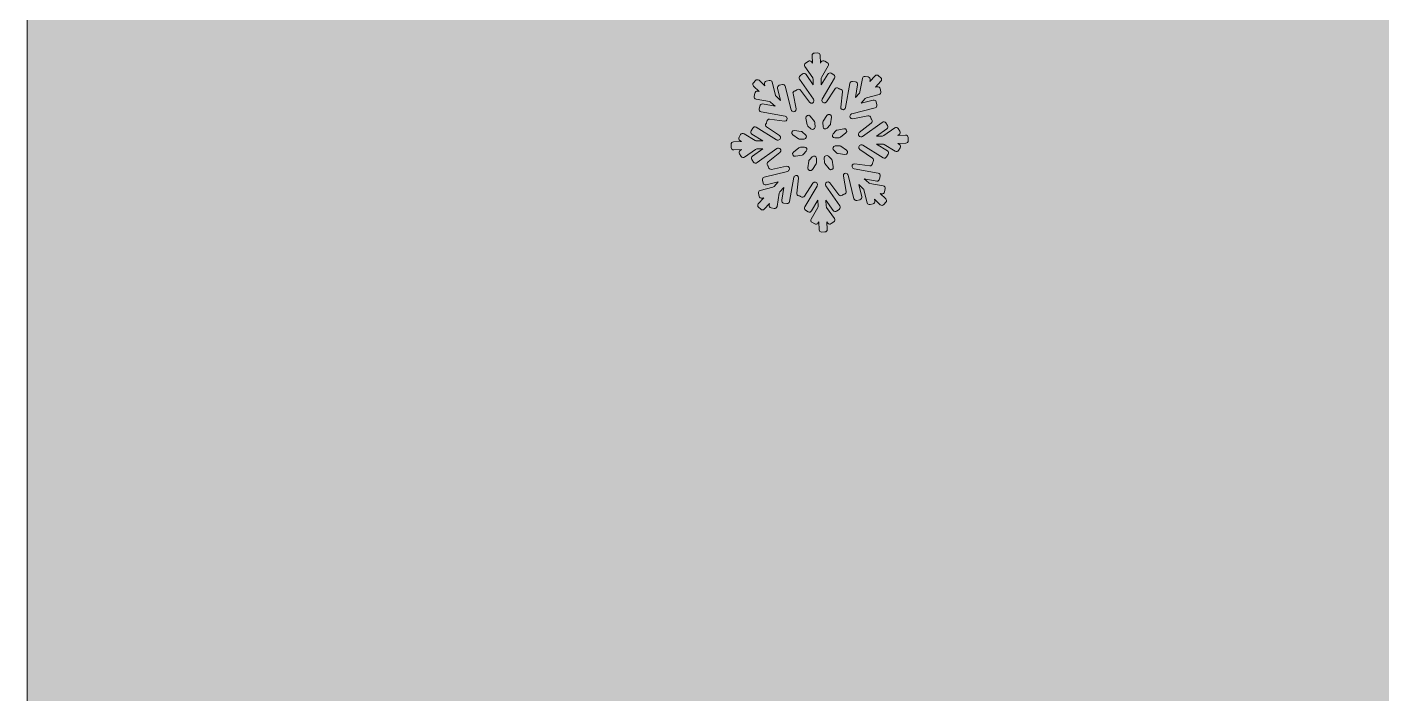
# Model space of a CAD drawing. Header units: millimetres. Extents: x 66 to 235, y -115 to -12.
# Drawn here: x 161.42 to 180.23, y -51.73 to -42.47 of the extents above; entities that cross this region are included whole.
import ezdxf

# ---------------------------------------------------------------- set-up
doc = ezdxf.new("R2010")
doc.units = ezdxf.units.MM
doc.header["$MEASUREMENT"] = 0
doc.layers.add('engraving', color=7, linetype='Continuous')
doc.layers.add('Layer 1', color=7, linetype='Continuous')

# ---------------------------------------------------------------- blocks, each defined once
blk = doc.blocks.new('block 2')
at = {"layer": 'engraving', "lineweight": 0}
for points, knots in [([(173.654, -44.004), (173.653, -43.986), (173.637, -43.971), (173.619, -43.972), (173.619, -43.972), (173.511, -43.976), (173.511, -43.976), (173.511, -43.976), (173.531, -43.962), (173.531, -43.962), (173.546, -43.951), (173.55, -43.931), (173.539, -43.915), (173.539, -43.915), (173.514, -43.879), (173.514, -43.879), (173.504, -43.864), (173.482, -43.86), (173.467, -43.871), (173.467, -43.871), (173.315, -43.978), (173.315, -43.978), (173.309, -43.982), (173.303, -43.984), (173.296, -43.985), (173.296, -43.985), (173.214, -43.988), (173.214, -43.988), (173.214, -43.988), (173.359, -43.885), (173.359, -43.885), (173.374, -43.875), (173.378, -43.854), (173.367, -43.838), (173.367, -43.838), (173.342, -43.802), (173.342, -43.802), (173.332, -43.787), (173.311, -43.783), (173.295, -43.794), (173.295, -43.794), (173.018, -43.99), (173.018, -43.99), (173.013, -43.994), (173.006, -43.996), (173, -43.996), (173, -43.996), (172.998, -43.996), (172.998, -43.996), (172.965, -43.997), (172.95, -43.956), (172.976, -43.936), (172.976, -43.936), (173.142, -43.805), (173.142, -43.805), (173.157, -43.793), (173.159, -43.772), (173.148, -43.758), (173.148, -43.758), (173.143, -43.751), (173.143, -43.751), (173.14, -43.747), (173.137, -43.742), (173.136, -43.737), (173.136, -43.737), (173.135, -43.728), (173.135, -43.728), (173.131, -43.71), (173.113, -43.698), (173.095, -43.702), (173.095, -43.702), (172.885, -43.743), (172.885, -43.743), (172.853, -43.75), (172.831, -43.712), (172.853, -43.688), (172.853, -43.688), (172.857, -43.684), (172.857, -43.684), (172.861, -43.679), (172.867, -43.675), (172.874, -43.674), (172.874, -43.674), (173.196, -43.593), (173.196, -43.593), (173.214, -43.588), (173.225, -43.57), (173.22, -43.552), (173.22, -43.552), (173.21, -43.509), (173.21, -43.509), (173.205, -43.491), (173.187, -43.48), (173.169, -43.485), (173.169, -43.485), (173, -43.527), (173, -43.527), (173, -43.527), (173.058, -43.463), (173.058, -43.463), (173.063, -43.458), (173.068, -43.455), (173.075, -43.453), (173.075, -43.453), (173.251, -43.409), (173.251, -43.409), (173.269, -43.404), (173.28, -43.386), (173.276, -43.368), (173.276, -43.368), (173.265, -43.325), (173.265, -43.325), (173.261, -43.307), (173.242, -43.296), (173.224, -43.301), (173.224, -43.301), (173.201, -43.306), (173.201, -43.306), (173.201, -43.306), (173.277, -43.223), (173.277, -43.223), (173.289, -43.21), (173.289, -43.189), (173.275, -43.176), (173.275, -43.176), (173.243, -43.146), (173.243, -43.146), (173.229, -43.133), (173.208, -43.134), (173.195, -43.148), (173.195, -43.148), (173.123, -43.227), (173.123, -43.227), (173.123, -43.227), (173.127, -43.203), (173.127, -43.203), (173.13, -43.185), (173.118, -43.168), (173.1, -43.164), (173.1, -43.164), (173.057, -43.157), (173.057, -43.157), (173.038, -43.153), (173.021, -43.166), (173.018, -43.184), (173.018, -43.184), (172.985, -43.37), (172.985, -43.37), (172.984, -43.376), (172.981, -43.382), (172.977, -43.387), (172.977, -43.387), (172.922, -43.448), (172.922, -43.448), (172.922, -43.448), (172.952, -43.272), (172.952, -43.272), (172.955, -43.254), (172.943, -43.236), (172.925, -43.233), (172.925, -43.233), (172.882, -43.225), (172.882, -43.225), (172.864, -43.222), (172.846, -43.234), (172.843, -43.253), (172.843, -43.253), (172.784, -43.59), (172.784, -43.59), (172.783, -43.597), (172.78, -43.603), (172.776, -43.607), (172.776, -43.607), (172.776, -43.607), (172.776, -43.607), (172.753, -43.632), (172.713, -43.613), (172.717, -43.581), (172.717, -43.581), (172.743, -43.37), (172.743, -43.37), (172.745, -43.352), (172.732, -43.335), (172.713, -43.333), (172.713, -43.333), (172.705, -43.332), (172.705, -43.332), (172.7, -43.331), (172.695, -43.329), (172.691, -43.326), (172.691, -43.326), (172.684, -43.321), (172.684, -43.321), (172.668, -43.311), (172.647, -43.315), (172.637, -43.331), (172.637, -43.331), (172.519, -43.509), (172.519, -43.509), (172.501, -43.537), (172.458, -43.525), (172.457, -43.492), (172.457, -43.492), (172.457, -43.488), (172.457, -43.488), (172.457, -43.482), (172.458, -43.475), (172.462, -43.47), (172.462, -43.47), (172.633, -43.181), (172.633, -43.181), (172.642, -43.165), (172.637, -43.145), (172.621, -43.135), (172.621, -43.135), (172.584, -43.113), (172.584, -43.113), (172.568, -43.103), (172.547, -43.108), (172.537, -43.124), (172.537, -43.124), (172.448, -43.274), (172.448, -43.274), (172.448, -43.274), (172.445, -43.188), (172.445, -43.188), (172.445, -43.181), (172.446, -43.175), (172.449, -43.169), (172.449, -43.169), (172.543, -43.011), (172.543, -43.011), (172.553, -42.995), (172.548, -42.975), (172.532, -42.965), (172.532, -42.965), (172.495, -42.942), (172.495, -42.942), (172.478, -42.933), (172.457, -42.938), (172.448, -42.954), (172.448, -42.954), (172.436, -42.974), (172.436, -42.974), (172.436, -42.974), (172.432, -42.862), (172.432, -42.862), (172.431, -42.843), (172.415, -42.829), (172.397, -42.829), (172.397, -42.829), (172.353, -42.831), (172.353, -42.831), (172.335, -42.832), (172.32, -42.848), (172.321, -42.866), (172.321, -42.866), (172.325, -42.974), (172.325, -42.974), (172.325, -42.974), (172.312, -42.955), (172.312, -42.955), (172.301, -42.94), (172.28, -42.936), (172.265, -42.947), (172.265, -42.947), (172.229, -42.972), (172.229, -42.972), (172.214, -42.983), (172.21, -43.004), (172.221, -43.019), (172.221, -43.019), (172.328, -43.174), (172.328, -43.174), (172.332, -43.179), (172.334, -43.185), (172.334, -43.192), (172.334, -43.192), (172.337, -43.275), (172.337, -43.275), (172.337, -43.275), (172.237, -43.129), (172.237, -43.129), (172.226, -43.113), (172.205, -43.11), (172.189, -43.121), (172.189, -43.121), (172.154, -43.146), (172.154, -43.146), (172.139, -43.156), (172.135, -43.177), (172.145, -43.192), (172.145, -43.192), (172.34, -43.474), (172.34, -43.474), (172.344, -43.479), (172.346, -43.486), (172.346, -43.492), (172.346, -43.492), (172.346, -43.493), (172.346, -43.493), (172.347, -43.526), (172.306, -43.541), (172.286, -43.515), (172.286, -43.515), (172.158, -43.348), (172.158, -43.348), (172.146, -43.333), (172.125, -43.331), (172.11, -43.342), (172.11, -43.342), (172.104, -43.347), (172.104, -43.347), (172.099, -43.351), (172.094, -43.353), (172.089, -43.354), (172.089, -43.354), (172.081, -43.356), (172.081, -43.356), (172.063, -43.359), (172.051, -43.377), (172.055, -43.395), (172.055, -43.395), (172.097, -43.607), (172.097, -43.607), (172.103, -43.639), (172.064, -43.661), (172.04, -43.638), (172.04, -43.638), (172.038, -43.636), (172.038, -43.636), (172.034, -43.632), (172.03, -43.626), (172.029, -43.62), (172.029, -43.62), (171.948, -43.293), (171.948, -43.293), (171.943, -43.275), (171.925, -43.264), (171.907, -43.269), (171.907, -43.269), (171.865, -43.279), (171.865, -43.279), (171.847, -43.284), (171.836, -43.302), (171.84, -43.32), (171.84, -43.32), (171.882, -43.491), (171.882, -43.491), (171.882, -43.491), (171.82, -43.432), (171.82, -43.432), (171.815, -43.428), (171.812, -43.422), (171.81, -43.416), (171.81, -43.416), (171.766, -43.236), (171.766, -43.236), (171.761, -43.218), (171.743, -43.207), (171.725, -43.212), (171.725, -43.212), (171.683, -43.222), (171.683, -43.222), (171.665, -43.227), (171.654, -43.245), (171.658, -43.263), (171.658, -43.263), (171.664, -43.286), (171.664, -43.286), (171.664, -43.286), (171.583, -43.21), (171.583, -43.21), (171.569, -43.198), (171.547, -43.198), (171.535, -43.212), (171.535, -43.212), (171.505, -43.245), (171.505, -43.245), (171.493, -43.258), (171.494, -43.279), (171.507, -43.292), (171.507, -43.292), (171.587, -43.366), (171.587, -43.366), (171.587, -43.366), (171.563, -43.362), (171.563, -43.362), (171.545, -43.359), (171.527, -43.371), (171.524, -43.39), (171.524, -43.39), (171.517, -43.433), (171.517, -43.433), (171.513, -43.451), (171.526, -43.469), (171.544, -43.472), (171.544, -43.472), (171.727, -43.505), (171.727, -43.505), (171.734, -43.506), (171.74, -43.509), (171.744, -43.514), (171.744, -43.514), (171.805, -43.571), (171.805, -43.571), (171.805, -43.571), (171.632, -43.539), (171.632, -43.539), (171.613, -43.536), (171.595, -43.548), (171.592, -43.567), (171.592, -43.567), (171.585, -43.61), (171.585, -43.61), (171.581, -43.628), (171.594, -43.646), (171.612, -43.649), (171.612, -43.649), (171.946, -43.709), (171.946, -43.709), (171.952, -43.711), (171.958, -43.714), (171.963, -43.718), (171.963, -43.718), (171.964, -43.719), (171.964, -43.719), (171.988, -43.742), (171.969, -43.782), (171.937, -43.778), (171.937, -43.778), (171.729, -43.751), (171.729, -43.751), (171.71, -43.749), (171.694, -43.762), (171.691, -43.781), (171.691, -43.781), (171.69, -43.789), (171.69, -43.789), (171.69, -43.794), (171.688, -43.799), (171.685, -43.804), (171.685, -43.804), (171.68, -43.811), (171.68, -43.811), (171.67, -43.826), (171.674, -43.847), (171.689, -43.857), (171.689, -43.857), (171.868, -43.979), (171.868, -43.979), (171.895, -43.997), (171.883, -44.039), (171.851, -44.041), (171.851, -44.041), (171.847, -44.041), (171.847, -44.041), (171.84, -44.041), (171.833, -44.039), (171.828, -44.036), (171.828, -44.036), (171.543, -43.862), (171.543, -43.862), (171.527, -43.853), (171.506, -43.858), (171.496, -43.874), (171.496, -43.874), (171.474, -43.912), (171.474, -43.912), (171.465, -43.928), (171.47, -43.948), (171.485, -43.958), (171.485, -43.958), (171.635, -44.049), (171.635, -44.049), (171.635, -44.049), (171.55, -44.052), (171.55, -44.052), (171.543, -44.052), (171.537, -44.051), (171.531, -44.047), (171.531, -44.047), (171.375, -43.952), (171.375, -43.952), (171.359, -43.943), (171.338, -43.948), (171.328, -43.964), (171.328, -43.964), (171.306, -44.002), (171.306, -44.002), (171.297, -44.018), (171.302, -44.038), (171.317, -44.048), (171.317, -44.048), (171.338, -44.06), (171.338, -44.06), (171.338, -44.06), (171.227, -44.065), (171.227, -44.065), (171.209, -44.065), (171.194, -44.081), (171.195, -44.1), (171.195, -44.1), (171.197, -44.144), (171.197, -44.144), (171.197, -44.163), (171.213, -44.177), (171.232, -44.176), (171.232, -44.176), (171.339, -44.172), (171.339, -44.172), (171.339, -44.172), (171.319, -44.186), (171.319, -44.186), (171.304, -44.197), (171.3, -44.218), (171.311, -44.233), (171.311, -44.233), (171.336, -44.269), (171.336, -44.269), (171.347, -44.285), (171.368, -44.288), (171.383, -44.278), (171.383, -44.278), (171.536, -44.17), (171.536, -44.17), (171.541, -44.166), (171.547, -44.164), (171.554, -44.164), (171.554, -44.164), (171.636, -44.161), (171.636, -44.161), (171.636, -44.161), (171.491, -44.263), (171.491, -44.263), (171.476, -44.274), (171.472, -44.295), (171.483, -44.31), (171.483, -44.31), (171.508, -44.346), (171.508, -44.346), (171.518, -44.361), (171.54, -44.365), (171.555, -44.354), (171.555, -44.354), (171.832, -44.158), (171.832, -44.158), (171.838, -44.155), (171.844, -44.153), (171.851, -44.152), (171.851, -44.152), (171.852, -44.152), (171.852, -44.152), (171.885, -44.151), (171.9, -44.192), (171.874, -44.213), (171.874, -44.213), (171.708, -44.344), (171.708, -44.344), (171.693, -44.355), (171.691, -44.376), (171.702, -44.391), (171.702, -44.391), (171.707, -44.398), (171.707, -44.398), (171.711, -44.402), (171.713, -44.407), (171.714, -44.412), (171.714, -44.412), (171.716, -44.42), (171.716, -44.42), (171.719, -44.439), (171.737, -44.45), (171.755, -44.447), (171.755, -44.447), (171.965, -44.405), (171.965, -44.405), (171.997, -44.399), (172.019, -44.437), (171.997, -44.461), (171.997, -44.461), (171.993, -44.465), (171.993, -44.465), (171.989, -44.47), (171.983, -44.473), (171.977, -44.475), (171.977, -44.475), (171.655, -44.555), (171.655, -44.555), (171.636, -44.56), (171.626, -44.578), (171.63, -44.596), (171.63, -44.596), (171.641, -44.639), (171.641, -44.639), (171.645, -44.657), (171.663, -44.668), (171.682, -44.664), (171.682, -44.664), (171.85, -44.621), (171.85, -44.621), (171.85, -44.621), (171.792, -44.685), (171.792, -44.685), (171.788, -44.69), (171.782, -44.694), (171.775, -44.695), (171.775, -44.695), (171.599, -44.739), (171.599, -44.739), (171.581, -44.744), (171.57, -44.762), (171.574, -44.78), (171.574, -44.78), (171.585, -44.823), (171.585, -44.823), (171.589, -44.841), (171.608, -44.852), (171.626, -44.848), (171.626, -44.848), (171.649, -44.842), (171.649, -44.842), (171.649, -44.842), (171.573, -44.925), (171.573, -44.925), (171.561, -44.939), (171.562, -44.96), (171.575, -44.972), (171.575, -44.972), (171.607, -45.002), (171.607, -45.002), (171.621, -45.015), (171.643, -45.014), (171.655, -45), (171.655, -45), (171.727, -44.921), (171.727, -44.921), (171.727, -44.921), (171.723, -44.945), (171.723, -44.945), (171.72, -44.963), (171.732, -44.981), (171.751, -44.984), (171.751, -44.984), (171.793, -44.992), (171.793, -44.992), (171.812, -44.995), (171.829, -44.983), (171.833, -44.964), (171.833, -44.964), (171.865, -44.778), (171.865, -44.778), (171.866, -44.772), (171.869, -44.766), (171.873, -44.761), (171.873, -44.761), (171.929, -44.701), (171.929, -44.701), (171.929, -44.701), (171.898, -44.876), (171.898, -44.876), (171.895, -44.895), (171.907, -44.912), (171.925, -44.915), (171.925, -44.915), (171.968, -44.923), (171.968, -44.923), (171.987, -44.926), (172.004, -44.914), (172.007, -44.896), (172.007, -44.896), (172.066, -44.558), (172.066, -44.558), (172.067, -44.552), (172.07, -44.546), (172.075, -44.541), (172.075, -44.541), (172.075, -44.541), (172.075, -44.541), (172.097, -44.517), (172.137, -44.535), (172.133, -44.568), (172.133, -44.568), (172.107, -44.778), (172.107, -44.778), (172.105, -44.797), (172.118, -44.813), (172.137, -44.816), (172.137, -44.816), (172.145, -44.817), (172.145, -44.817), (172.15, -44.817), (172.155, -44.819), (172.16, -44.822), (172.16, -44.822), (172.166, -44.827), (172.166, -44.827), (172.182, -44.837), (172.203, -44.833), (172.213, -44.818), (172.213, -44.818), (172.331, -44.639), (172.331, -44.639), (172.349, -44.612), (172.392, -44.624), (172.393, -44.656), (172.393, -44.656), (172.393, -44.66), (172.393, -44.66), (172.394, -44.667), (172.392, -44.673), (172.389, -44.679), (172.389, -44.679), (172.218, -44.967), (172.218, -44.967), (172.208, -44.983), (172.213, -45.003), (172.229, -45.013), (172.229, -45.013), (172.266, -45.036), (172.266, -45.036), (172.282, -45.046), (172.303, -45.04), (172.313, -45.024), (172.313, -45.024), (172.402, -44.874), (172.402, -44.874), (172.402, -44.874), (172.405, -44.96), (172.405, -44.96), (172.406, -44.967), (172.404, -44.973), (172.401, -44.979), (172.401, -44.979), (172.307, -45.137), (172.307, -45.137), (172.298, -45.153), (172.303, -45.174), (172.318, -45.183), (172.318, -45.183), (172.356, -45.206), (172.356, -45.206), (172.372, -45.216), (172.393, -45.211), (172.402, -45.194), (172.402, -45.194), (172.414, -45.174), (172.414, -45.174), (172.414, -45.174), (172.419, -45.287), (172.419, -45.287), (172.419, -45.305), (172.435, -45.32), (172.454, -45.319), (172.454, -45.319), (172.497, -45.317), (172.497, -45.317), (172.516, -45.317), (172.53, -45.301), (172.529, -45.282), (172.529, -45.282), (172.525, -45.174), (172.525, -45.174), (172.525, -45.174), (172.538, -45.193), (172.538, -45.193), (172.549, -45.209), (172.57, -45.212), (172.586, -45.201), (172.586, -45.201), (172.621, -45.176), (172.621, -45.176), (172.636, -45.166), (172.64, -45.145), (172.629, -45.13), (172.629, -45.13), (172.522, -44.975), (172.522, -44.975), (172.519, -44.969), (172.517, -44.963), (172.516, -44.957), (172.516, -44.957), (172.513, -44.874), (172.513, -44.874), (172.513, -44.874), (172.614, -45.019), (172.614, -45.019), (172.624, -45.035), (172.646, -45.039), (172.661, -45.028), (172.661, -45.028), (172.697, -45.003), (172.697, -45.003), (172.712, -44.992), (172.715, -44.971), (172.705, -44.956), (172.705, -44.956), (172.51, -44.674), (172.51, -44.674), (172.507, -44.669), (172.504, -44.663), (172.504, -44.656), (172.504, -44.656), (172.504, -44.656), (172.504, -44.656), (172.503, -44.623), (172.545, -44.608), (172.565, -44.634), (172.565, -44.634), (172.693, -44.8), (172.693, -44.8), (172.704, -44.815), (172.726, -44.818), (172.74, -44.806), (172.74, -44.806), (172.747, -44.801), (172.747, -44.801), (172.751, -44.798), (172.756, -44.796), (172.761, -44.794), (172.761, -44.794), (172.769, -44.793), (172.769, -44.793), (172.787, -44.789), (172.799, -44.771), (172.795, -44.753), (172.795, -44.753), (172.754, -44.541), (172.754, -44.541), (172.747, -44.509), (172.786, -44.488), (172.81, -44.51), (172.81, -44.51), (172.812, -44.512), (172.812, -44.512), (172.817, -44.516), (172.82, -44.522), (172.822, -44.529), (172.822, -44.529), (172.902, -44.855), (172.902, -44.855), (172.907, -44.873), (172.925, -44.884), (172.943, -44.88), (172.943, -44.88), (172.985, -44.869), (172.985, -44.869), (173.004, -44.865), (173.015, -44.846), (173.01, -44.828), (173.01, -44.828), (172.968, -44.658), (172.968, -44.658), (172.968, -44.658), (173.03, -44.716), (173.03, -44.716), (173.035, -44.721), (173.039, -44.726), (173.04, -44.733), (173.04, -44.733), (173.084, -44.912), (173.084, -44.912), (173.089, -44.93), (173.107, -44.941), (173.125, -44.937), (173.125, -44.937), (173.167, -44.926), (173.167, -44.926), (173.186, -44.922), (173.197, -44.903), (173.192, -44.885), (173.192, -44.885), (173.186, -44.862), (173.186, -44.862), (173.186, -44.862), (173.267, -44.938), (173.267, -44.938), (173.281, -44.951), (173.303, -44.95), (173.315, -44.936), (173.315, -44.936), (173.345, -44.904), (173.345, -44.904), (173.357, -44.89), (173.357, -44.869), (173.343, -44.856), (173.343, -44.856), (173.264, -44.782), (173.264, -44.782), (173.264, -44.782), (173.287, -44.786), (173.287, -44.786), (173.305, -44.79), (173.323, -44.777), (173.326, -44.759), (173.326, -44.759), (173.334, -44.715), (173.334, -44.715), (173.337, -44.697), (173.325, -44.68), (173.306, -44.676), (173.306, -44.676), (173.123, -44.643), (173.123, -44.643), (173.117, -44.642), (173.111, -44.639), (173.106, -44.635), (173.106, -44.635), (173.045, -44.578), (173.045, -44.578), (173.045, -44.578), (173.219, -44.609), (173.219, -44.609), (173.237, -44.613), (173.255, -44.6), (173.258, -44.582), (173.258, -44.582), (173.266, -44.538), (173.266, -44.538), (173.269, -44.52), (173.257, -44.503), (173.238, -44.499), (173.238, -44.499), (172.905, -44.439), (172.905, -44.439), (172.898, -44.438), (172.892, -44.435), (172.888, -44.43), (172.888, -44.43), (172.886, -44.429), (172.886, -44.429), (172.862, -44.407), (172.881, -44.367), (172.913, -44.371), (172.913, -44.371), (173.121, -44.397), (173.121, -44.397), (173.14, -44.4), (173.157, -44.386), (173.159, -44.368), (173.159, -44.368), (173.16, -44.359), (173.16, -44.359), (173.161, -44.354), (173.162, -44.349), (173.165, -44.345), (173.165, -44.345), (173.17, -44.337), (173.17, -44.337), (173.18, -44.322), (173.176, -44.301), (173.161, -44.291), (173.161, -44.291), (172.982, -44.17), (172.982, -44.17), (172.955, -44.151), (172.967, -44.109), (172.999, -44.108), (172.999, -44.108), (173.004, -44.108), (173.004, -44.108), (173.01, -44.107), (173.017, -44.109), (173.023, -44.113), (173.023, -44.113), (173.307, -44.286), (173.307, -44.286), (173.323, -44.296), (173.344, -44.291), (173.354, -44.274), (173.354, -44.274), (173.376, -44.237), (173.376, -44.237), (173.386, -44.221), (173.381, -44.2), (173.365, -44.191), (173.365, -44.191), (173.215, -44.099), (173.215, -44.099), (173.215, -44.099), (173.3, -44.096), (173.3, -44.096), (173.307, -44.096), (173.314, -44.098), (173.319, -44.101), (173.319, -44.101), (173.475, -44.196), (173.475, -44.196), (173.491, -44.206), (173.512, -44.201), (173.522, -44.184), (173.522, -44.184), (173.544, -44.147), (173.544, -44.147), (173.554, -44.131), (173.549, -44.11), (173.533, -44.101), (173.533, -44.101), (173.512, -44.088), (173.512, -44.088), (173.512, -44.088), (173.623, -44.084), (173.623, -44.084), (173.642, -44.083), (173.656, -44.067), (173.655, -44.049), (173.655, -44.049), (173.654, -44.004), (173.654, -44.004)], [0, 0, 0, 0, 1, 1, 1, 2, 2, 2, 3, 3, 3, 4, 4, 4, 5, 5, 5, 6, 6, 6, 7, 7, 7, 8, 8, 8, 9, 9, 9, 10, 10, 10, 11, 11, 11, 12, 12, 12, 13, 13, 13, 14, 14, 14, 15, 15, 15, 16, 16, 16, 17, 17, 17, 18, 18, 18, 19, 19, 19, 20, 20, 20, 21, 21, 21, 22, 22, 22, 23, 23, 23, 24, 24, 24, 25, 25, 25, 26, 26, 26, 27, 27, 27, 28, 28, 28, 29, 29, 29, 30, 30, 30, 31, 31, 31, 32, 32, 32, 33, 33, 33, 34, 34, 34, 35, 35, 35, 36, 36, 36, 37, 37, 37, 38, 38, 38, 39, 39, 39, 40, 40, 40, 41, 41, 41, 42, 42, 42, 43, 43, 43, 44, 44, 44, 45, 45, 45, 46, 46, 46, 47, 47, 47, 48, 48, 48, 49, 49, 49, 50, 50, 50, 51, 51, 51, 52, 52, 52, 53, 53, 53, 54, 54, 54, 55, 55, 55, 56, 56, 56, 57, 57, 57, 58, 58, 58, 59, 59, 59, 60, 60, 60, 61, 61, 61, 62, 62, 62, 63, 63, 63, 64, 64, 64, 65, 65, 65, 66, 66, 66, 67, 67, 67, 68, 68, 68, 69, 69, 69, 70, 70, 70, 71, 71, 71, 72, 72, 72, 73, 73, 73, 74, 74, 74, 75, 75, 75, 76, 76, 76, 77, 77, 77, 78, 78, 78, 79, 79, 79, 80, 80, 80, 81, 81, 81, 82, 82, 82, 83, 83, 83, 84, 84, 84, 85, 85, 85, 86, 86, 86, 87, 87, 87, 88, 88, 88, 89, 89, 89, 90, 90, 90, 91, 91, 91, 92, 92, 92, 93, 93, 93, 94, 94, 94, 95, 95, 95, 96, 96, 96, 97, 97, 97, 98, 98, 98, 99, 99, 99, 100, 100, 100, 101, 101, 101, 102, 102, 102, 103, 103, 103, 104, 104, 104, 105, 105, 105, 106, 106, 106, 107, 107, 107, 108, 108, 108, 109, 109, 109, 110, 110, 110, 111, 111, 111, 112, 112, 112, 113, 113, 113, 114, 114, 114, 115, 115, 115, 116, 116, 116, 117, 117, 117, 118, 118, 118, 119, 119, 119, 120, 120, 120, 121, 121, 121, 122, 122, 122, 123, 123, 123, 124, 124, 124, 125, 125, 125, 126, 126, 126, 127, 127, 127, 128, 128, 128, 129, 129, 129, 130, 130, 130, 131, 131, 131, 132, 132, 132, 133, 133, 133, 134, 134, 134, 135, 135, 135, 136, 136, 136, 137, 137, 137, 138, 138, 138, 139, 139, 139, 140, 140, 140, 141, 141, 141, 142, 142, 142, 143, 143, 143, 144, 144, 144, 145, 145, 145, 146, 146, 146, 147, 147, 147, 148, 148, 148, 149, 149, 149, 150, 150, 150, 151, 151, 151, 152, 152, 152, 153, 153, 153, 154, 154, 154, 155, 155, 155, 156, 156, 156, 157, 157, 157, 158, 158, 158, 159, 159, 159, 160, 160, 160, 161, 161, 161, 162, 162, 162, 163, 163, 163, 164, 164, 164, 165, 165, 165, 166, 166, 166, 167, 167, 167, 168, 168, 168, 169, 169, 169, 170, 170, 170, 171, 171, 171, 172, 172, 172, 173, 173, 173, 174, 174, 174, 175, 175, 175, 176, 176, 176, 177, 177, 177, 178, 178, 178, 179, 179, 179, 180, 180, 180, 181, 181, 181, 182, 182, 182, 183, 183, 183, 184, 184, 184, 185, 185, 185, 186, 186, 186, 187, 187, 187, 188, 188, 188, 189, 189, 189, 190, 190, 190, 191, 191, 191, 192, 192, 192, 193, 193, 193, 194, 194, 194, 195, 195, 195, 196, 196, 196, 197, 197, 197, 198, 198, 198, 199, 199, 199, 200, 200, 200, 201, 201, 201, 202, 202, 202, 203, 203, 203, 204, 204, 204, 205, 205, 205, 206, 206, 206, 207, 207, 207, 208, 208, 208, 209, 209, 209, 210, 210, 210, 211, 211, 211, 212, 212, 212, 213, 213, 213, 214, 214, 214, 215, 215, 215, 216, 216, 216, 217, 217, 217, 218, 218, 218, 219, 219, 219, 220, 220, 220, 221, 221, 221, 222, 222, 222, 223, 223, 223, 224, 224, 224, 225, 225, 225, 226, 226, 226, 227, 227, 227, 228, 228, 228, 229, 229, 229, 230, 230, 230, 231, 231, 231, 232, 232, 232, 233, 233, 233, 234, 234, 234, 235, 235, 235, 236, 236, 236, 237, 237, 237, 238, 238, 238, 239, 239, 239, 240, 240, 240, 241, 241, 241, 242, 242, 242, 243, 243, 243, 244, 244, 244, 245, 245, 245, 246, 246, 246, 247, 247, 247, 248, 248, 248, 249, 249, 249, 250, 250, 250, 251, 251, 251, 252, 252, 252, 253, 253, 253, 254, 254, 254, 255, 255, 255, 256, 256, 256, 257, 257, 257, 258, 258, 258, 259, 259, 259, 260, 260, 260, 261, 261, 261, 262, 262, 262, 263, 263, 263, 264, 264, 264, 265, 265, 265, 266, 266, 266, 267, 267, 267, 268, 268, 268, 269, 269, 269, 270, 270, 270, 271, 271, 271, 272, 272, 272, 273, 273, 273, 274, 274, 274, 275, 275, 275, 276, 276, 276, 277, 277, 277, 278, 278, 278, 279, 279, 279, 280, 280, 280, 281, 281, 281, 282, 282, 282, 283, 283, 283, 284, 284, 284, 285, 285, 285, 286, 286, 286, 287, 287, 287, 288, 288, 288, 289, 289, 289, 290, 290, 290, 291, 291, 291, 292, 292, 292, 293, 293, 293, 294, 294, 294, 295, 295, 295, 296, 296, 296, 297, 297, 297, 298, 298, 298, 299, 299, 299, 300, 300, 300, 301, 301, 301, 302, 302, 302, 303, 303, 303, 304, 304, 304, 305, 305, 305, 306, 306, 306, 307, 307, 307, 308, 308, 308, 309, 309, 309, 310, 310, 310, 311, 311, 311, 312, 312, 312, 313, 313, 313, 314, 314, 314, 315, 315, 315, 316, 316, 316, 317, 317, 317, 318, 318, 318, 319, 319, 319, 320, 320, 320, 321, 321, 321, 322, 322, 322, 323, 323, 323, 324, 324, 324, 325, 325, 325, 326, 326, 326, 327, 327, 327, 328, 328, 328, 329, 329, 329, 330, 330, 330, 331, 331, 331, 332, 332, 332, 333, 333, 333, 334, 334, 334, 335, 335, 335, 336, 336, 336, 336]), ([(172.295, -43.709), (172.295, -43.709), (172.352, -43.782), (172.352, -43.782), (172.356, -43.788), (172.358, -43.795), (172.359, -43.802), (172.359, -43.802), (172.361, -43.859), (172.361, -43.859), (172.362, -43.889), (172.326, -43.905), (172.304, -43.885), (172.304, -43.885), (172.263, -43.847), (172.263, -43.847), (172.258, -43.842), (172.255, -43.836), (172.253, -43.829), (172.253, -43.829), (172.235, -43.736), (172.235, -43.736), (172.228, -43.701), (172.273, -43.681), (172.295, -43.709)], [0, 0, 0, 0, 1, 1, 1, 2, 2, 2, 3, 3, 3, 4, 4, 4, 5, 5, 5, 6, 6, 6, 7, 7, 7, 8, 8, 8, 8]), ([(172.472, -43.855), (172.472, -43.855), (172.469, -43.798), (172.469, -43.798), (172.469, -43.791), (172.471, -43.784), (172.475, -43.778), (172.475, -43.778), (172.526, -43.7), (172.526, -43.7), (172.546, -43.67), (172.592, -43.687), (172.588, -43.723), (172.588, -43.723), (172.577, -43.816), (172.577, -43.816), (172.576, -43.823), (172.573, -43.83), (172.568, -43.835), (172.568, -43.835), (172.53, -43.876), (172.53, -43.876), (172.51, -43.898), (172.473, -43.885), (172.472, -43.855)], [0, 0, 0, 0, 1, 1, 1, 2, 2, 2, 3, 3, 3, 4, 4, 4, 5, 5, 5, 6, 6, 6, 7, 7, 7, 8, 8, 8, 8]), ([(172.132, -44.023), (172.132, -44.023), (172.053, -43.969), (172.053, -43.969), (172.023, -43.949), (172.041, -43.903), (172.076, -43.908), (172.076, -43.908), (172.169, -43.92), (172.169, -43.92), (172.176, -43.921), (172.183, -43.924), (172.188, -43.929), (172.188, -43.929), (172.23, -43.968), (172.23, -43.968), (172.252, -43.989), (172.239, -44.026), (172.209, -44.027), (172.209, -44.027), (172.152, -44.029), (172.152, -44.029), (172.145, -44.029), (172.138, -44.027), (172.132, -44.023)], [0, 0, 0, 0, 1, 1, 1, 2, 2, 2, 3, 3, 3, 4, 4, 4, 5, 5, 5, 6, 6, 6, 7, 7, 7, 8, 8, 8, 8]), ([(172.611, -43.954), (172.611, -43.954), (172.65, -43.911), (172.65, -43.911), (172.654, -43.906), (172.661, -43.902), (172.668, -43.901), (172.668, -43.901), (172.761, -43.882), (172.761, -43.882), (172.795, -43.875), (172.816, -43.92), (172.788, -43.942), (172.788, -43.942), (172.713, -44.001), (172.713, -44.001), (172.708, -44.005), (172.701, -44.008), (172.694, -44.008), (172.694, -44.008), (172.637, -44.01), (172.637, -44.01), (172.607, -44.011), (172.59, -43.976), (172.611, -43.954)], [0, 0, 0, 0, 1, 1, 1, 2, 2, 2, 3, 3, 3, 4, 4, 4, 5, 5, 5, 6, 6, 6, 7, 7, 7, 8, 8, 8, 8]), ([(172.24, -44.195), (172.24, -44.195), (172.201, -44.237), (172.201, -44.237), (172.196, -44.243), (172.189, -44.246), (172.182, -44.248), (172.182, -44.248), (172.09, -44.266), (172.09, -44.266), (172.055, -44.273), (172.034, -44.229), (172.062, -44.207), (172.062, -44.207), (172.137, -44.148), (172.137, -44.148), (172.143, -44.143), (172.149, -44.141), (172.157, -44.141), (172.157, -44.141), (172.213, -44.138), (172.213, -44.138), (172.243, -44.137), (172.26, -44.173), (172.24, -44.195)], [0, 0, 0, 0, 1, 1, 1, 2, 2, 2, 3, 3, 3, 4, 4, 4, 5, 5, 5, 6, 6, 6, 7, 7, 7, 8, 8, 8, 8]), ([(172.718, -44.125), (172.718, -44.125), (172.797, -44.179), (172.797, -44.179), (172.827, -44.199), (172.809, -44.245), (172.774, -44.24), (172.774, -44.24), (172.681, -44.229), (172.681, -44.229), (172.674, -44.228), (172.668, -44.225), (172.662, -44.22), (172.662, -44.22), (172.62, -44.18), (172.62, -44.18), (172.598, -44.16), (172.612, -44.123), (172.642, -44.122), (172.642, -44.122), (172.698, -44.119), (172.698, -44.119), (172.705, -44.119), (172.712, -44.121), (172.718, -44.125)], [0, 0, 0, 0, 1, 1, 1, 2, 2, 2, 3, 3, 3, 4, 4, 4, 5, 5, 5, 6, 6, 6, 7, 7, 7, 8, 8, 8, 8]), ([(172.379, -44.294), (172.379, -44.294), (172.381, -44.351), (172.381, -44.351), (172.381, -44.358), (172.379, -44.365), (172.375, -44.371), (172.375, -44.371), (172.324, -44.449), (172.324, -44.449), (172.304, -44.478), (172.258, -44.461), (172.262, -44.426), (172.262, -44.426), (172.273, -44.332), (172.273, -44.332), (172.274, -44.325), (172.277, -44.319), (172.282, -44.314), (172.282, -44.314), (172.32, -44.272), (172.32, -44.272), (172.34, -44.25), (172.377, -44.263), (172.379, -44.294)], [0, 0, 0, 0, 1, 1, 1, 2, 2, 2, 3, 3, 3, 4, 4, 4, 5, 5, 5, 6, 6, 6, 7, 7, 7, 8, 8, 8, 8]), ([(172.555, -44.439), (172.555, -44.439), (172.499, -44.366), (172.499, -44.366), (172.494, -44.36), (172.492, -44.354), (172.492, -44.347), (172.492, -44.347), (172.489, -44.29), (172.489, -44.29), (172.488, -44.259), (172.524, -44.243), (172.546, -44.264), (172.546, -44.264), (172.587, -44.302), (172.587, -44.302), (172.592, -44.306), (172.596, -44.313), (172.597, -44.32), (172.597, -44.32), (172.615, -44.412), (172.615, -44.412), (172.622, -44.447), (172.577, -44.468), (172.555, -44.439)], [0, 0, 0, 0, 1, 1, 1, 2, 2, 2, 3, 3, 3, 4, 4, 4, 5, 5, 5, 6, 6, 6, 7, 7, 7, 8, 8, 8, 8])]:
    blk.add_open_spline(points, degree=3, knots=knots, dxfattribs=at)

msp = doc.modelspace()

# ---------------------------------------------------------------- hatches: boundary and pattern name
at = {"layer": 'Layer 1'}
h = msp.add_hatch(color=2, dxfattribs=at)
h.dxf.hatch_style = 2
edge = h.paths.add_edge_path()
edge.add_spline(control_points=[(189.578, -89.835), (189.578, -89.835), (189.578, -79.313), (189.578, -79.313), (189.578, -79.313), (229.416, -79.313), (229.416, -79.313), (229.416, -79.313), (229.416, -57.904), (229.416, -57.904), (229.416, -57.904), (189.578, -57.904), (189.578, -57.904), (189.578, -57.904), (189.578, -47.443), (189.578, -47.443), (189.578, -47.443), (233.43, -47.443), (233.43, -47.443), (233.43, -47.443), (233.43, -26.095), (233.43, -26.095), (233.43, -26.095), (205.577, -26.095), (205.577, -26.095), (204.814, -24.629), (203.335, -23.59), (201.607, -23.459), (203.112, -22.344), (204.092, -20.56), (204.092, -18.543), (204.092, -15.163), (201.352, -12.422), (197.972, -12.422), (194.591, -12.422), (191.851, -15.163), (191.851, -18.543), (191.851, -20.56), (192.831, -22.344), (194.336, -23.459), (192.608, -23.59), (191.129, -24.629), (190.366, -26.095), (190.366, -26.095), (161.418, -26.095), (161.418, -26.095), (161.418, -26.095), (161.418, -111.244), (161.418, -111.244), (161.418, -111.244), (234.525, -111.244), (234.525, -111.244), (234.525, -111.244), (234.525, -89.835), (234.525, -89.835), (234.525, -89.835), (189.578, -89.835), (189.578, -89.835)], knot_values=[0, 0, 0, 0, 1, 1, 1, 2, 2, 2, 3, 3, 3, 4, 4, 4, 5, 5, 5, 6, 6, 6, 7, 7, 7, 8, 8, 8, 9, 9, 9, 10, 10, 10, 11, 11, 11, 12, 12, 12, 13, 13, 13, 14, 14, 14, 15, 15, 15, 16, 16, 16, 17, 17, 17, 18, 18, 18, 19, 19, 19, 19], degree=3, periodic=1)
edge = h.paths.add_edge_path()
edge.add_spline(control_points=[(194.164, -18.543), (194.164, -16.444), (195.872, -14.736), (197.972, -14.736), (200.071, -14.736), (201.779, -16.444), (201.779, -18.543), (201.779, -20.643), (200.071, -22.351), (197.972, -22.351), (195.872, -22.351), (194.164, -20.643), (194.164, -18.543)], knot_values=[0, 0, 0, 0, 1, 1, 1, 2, 2, 2, 3, 3, 3, 4, 4, 4, 4], degree=3, periodic=1)

# ---------------------------------------------------------------- linework, layer by layer
at = {"layer": 'Layer 1', "lineweight": 0}
msp.add_open_spline([(189.578, -89.835), (189.578, -89.835), (189.578, -79.313), (189.578, -79.313), (189.578, -79.313), (229.416, -79.313), (229.416, -79.313), (229.416, -79.313), (229.416, -57.904), (229.416, -57.904), (229.416, -57.904), (189.578, -57.904), (189.578, -57.904), (189.578, -57.904), (189.578, -47.443), (189.578, -47.443), (189.578, -47.443), (233.43, -47.443), (233.43, -47.443), (233.43, -47.443), (233.43, -26.095), (233.43, -26.095), (233.43, -26.095), (205.577, -26.095), (205.577, -26.095), (204.814, -24.629), (203.335, -23.59), (201.607, -23.459), (203.112, -22.344), (204.092, -20.56), (204.092, -18.543), (204.092, -15.163), (201.352, -12.422), (197.972, -12.422), (194.591, -12.422), (191.851, -15.163), (191.851, -18.543), (191.851, -20.56), (192.831, -22.344), (194.336, -23.459), (192.608, -23.59), (191.129, -24.629), (190.366, -26.095), (190.366, -26.095), (161.418, -26.095), (161.418, -26.095), (161.418, -26.095), (161.418, -111.244), (161.418, -111.244), (161.418, -111.244), (234.525, -111.244), (234.525, -111.244), (234.525, -111.244), (234.525, -89.835), (234.525, -89.835), (234.525, -89.835), (189.578, -89.835), (189.578, -89.835)], degree=3, knots=[0, 0, 0, 0, 1, 1, 1, 2, 2, 2, 3, 3, 3, 4, 4, 4, 5, 5, 5, 6, 6, 6, 7, 7, 7, 8, 8, 8, 9, 9, 9, 10, 10, 10, 11, 11, 11, 12, 12, 12, 13, 13, 13, 14, 14, 14, 15, 15, 15, 16, 16, 16, 17, 17, 17, 18, 18, 18, 19, 19, 19, 19], dxfattribs=at)

# ---------------------------------------------------------------- block references
at = {"layer": 'engraving'}
msp.add_blockref('block 2', (0, 0), dxfattribs=at)

doc.saveas('drawing.dxf')
